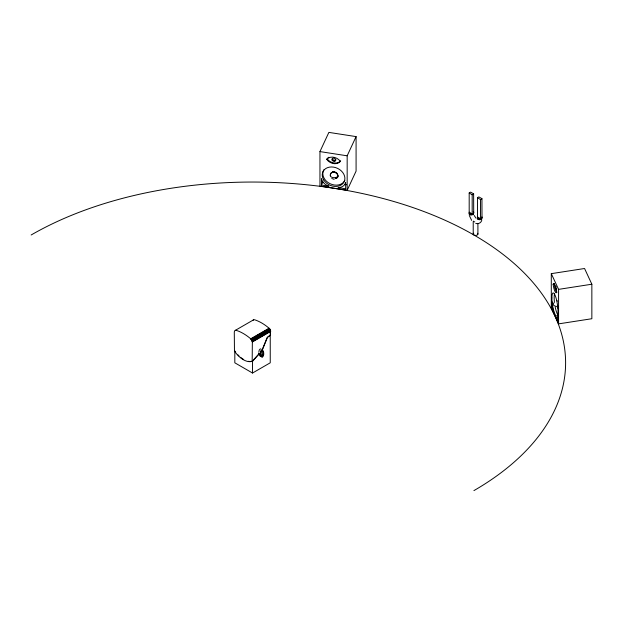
<?xml version="1.0" encoding="UTF-8"?>
<svg xmlns="http://www.w3.org/2000/svg" width="623" height="623" viewBox="0 0 623 623"><rect width="100%" height="100%" fill="white"/><g stroke="black" fill="none" stroke-linecap="round" stroke-linejoin="round"><path stroke-width="0.93" d="M235.681 352.112A20.543 11.86 60 0 1 234.816 350.905L234.816 362.804L252.525 373.029L270.242 362.804L270.242 331.771C271.371 331.327 269.93 328.913 269.058 328.22A44.988 25.971 60 0 0 254.239 319.669A4.244 2.453 60 0 0 252.922 320.463M258.872 351.855L259.23 350.064M261.886 350.523L267.158 337.557L270.413 335.112L270.413 331.872M262.065 350.632L267.337 337.666M481.789 220.277C481.151 222.839 478.176 224.366 475.731 223.361M319.949 151.591L328.866 132.388L356.083 136.601L356.083 171.107L347.167 190.311L319.949 186.098L319.949 151.591L347.167 155.805L356.083 136.601M326.756 159.356A8.294 6.542 24.9 0 0 340.36 161.458A8.294 6.542 24.9 0 0 326.756 159.356L327.059 158.701A8.294 6.542 24.9 0 0 340.664 160.804M321.46 185.054L321.46 178.669A9.68 7.64 24.9 0 0 329.022 186.23L321.46 185.054L322.924 181.916M473.667 193.862L470.653 192.164A2.352 1.355 0 0 0 469.189 193.005L472.172 194.726A2.352 1.355 0 0 0 473.628 193.885L473.698 212.926A2.352 1.355 0 0 0 473.231 211.758M481.89 216.905A2.352 1.355 0 0 1 482 217.715L481.945 198.644L478.955 196.954A2.352 1.355 0 0 0 477.491 197.803L477.491 216.968A2.352 1.355 0 0 0 478.051 218.369A2.352 1.355 0 0 0 480.473 218.689L480.473 199.524L477.491 197.803M477.514 217.894L477.452 218.743L478.394 219.491M477.553 217.84C476.899 219.942 480.574 220.223 481.719 219.07M252.175 361.34L252.354 341.98L250.726 338.803A44.988 25.971 60 0 0 235.907 330.252A4.244 2.453 60 0 0 234.287 332.394L234.466 351.115A20.543 11.86 60 0 0 252.175 361.34L259.394 353.358M252.354 361.441L259.565 353.459M259.55 349.402L260.803 348.849M473.433 214.265L473.488 212.949M481.735 219.055L481.89 217.863L481.454 219.28M469.345 214.226C470.895 216.204 474.757 213.907 473.472 212.926M267.773 337.051L270.413 335.112M235.245 330.408L253.569 319.825M250.726 338.803L269.058 328.22M250.968 339.029L269.3 328.446M251.194 339.27L269.525 328.687M251.412 339.543L269.743 328.96M251.606 339.831L269.938 329.248M251.785 340.135L270.117 329.551M251.949 340.446L270.281 329.863M252.081 340.765L270.413 330.182M252.19 341.085L270.522 330.502M252.276 341.404L270.608 330.821M252.331 341.716L270.662 331.132M252.354 341.98L270.686 331.397M481.291 219.374L478.417 219.498M472.982 214.585L469.921 214.624L469.119 213.86L469.384 212.887L469.251 214.11M557.92 307.964L557.281 307.489L557.64 307.778M335.143 178.63L337.44 177.5A3.917 3.084 24.9 0 0 337.44 174.3L336.864 173.513A3.863 2.913 35.7 0 0 335.26 172.298M551.293 273.653L584.561 268.505L591.85 284.22L591.85 318.727L558.582 323.874L551.293 308.159L551.293 273.653L558.582 289.368L558.582 323.874M553.115 284.29A8.294 1.752 81.2 0 0 556.76 292.148A8.294 1.752 81.2 0 0 553.115 284.29L554.252 284.119A8.294 1.752 81.2 0 1 554.47 283.667M558.582 289.368L591.85 284.22M332.542 171.964L334.333 171.971M334.146 179.331L331.763 178.489M334.45 172.275L335.174 172.353A3.917 3.193 0 0 1 336.926 173.178M344.644 184.431L346.536 184.727M260.671 356.52L259.448 355.538L258.849 352.859M335.221 172.135L334.224 171.948A3.863 3.131 12.8 0 0 331.506 172.68L330.891 173.287A3.94 3.193 12.8 0 0 330.509 175.694M333.881 172.189L333.258 172.057A3.917 2.765 45 0 0 332.441 172.104M333.803 160.391L334.263 160.563A1.939 1.464 35.7 0 0 335.532 160.391A1.955 1.542 24.9 0 1 333.219 160.337M469.189 193.005L469.189 212.178L472.172 213.899L472.172 194.726M477.491 216.968L480.473 218.689M248.351 361.301A20.543 11.86 60 0 0 252.525 361.13L252.704 361.239M260.694 355.678L261.66 355.85L262.376 354.378L261.753 350.438M476.058 218.237L474.158 215.457M471.642 220.371L469.29 215.472M556.946 300.512L557.281 301.166M477.911 223.509L477.911 234.053M473.215 221.593L473.215 234.053M347.167 155.805L347.167 190.311M252.525 361.13L252.525 373.029M31.15 234.988A313.081 180.756 0 0 1 473.908 234.988A2.352 1.355 0 0 0 477.078 235.097A2.352 1.355 0 0 0 477.491 233.275M473.908 490.613A313.081 180.756 0 0 0 473.908 234.988A2.352 1.355 0 0 1 473.768 233.181M243.671 359.494A20.543 11.86 60 0 1 240.525 357.283M238.998 355.904A20.543 11.86 60 0 1 238.009 354.9M481.929 198.675A2.352 1.355 0 0 1 480.473 199.524M472.172 213.899A2.352 1.355 0 0 1 469.75 213.572A2.352 1.355 0 0 1 469.189 212.178M474.765 221.905A2.352 1.355 0 0 1 473.363 221.095M344.823 180.32A11.744 9.259 24.9 0 1 329.824 183.583A11.744 9.259 24.9 0 1 323.89 169.752M330.517 175.655A3.917 3.084 24.9 0 1 330.891 173.287C332.643 171.247 336.14 172.197 337.44 174.3A3.94 2.975 35.7 0 1 337.44 177.5L336.864 178.03A3.863 2.913 35.7 0 1 336.124 178.357M332.83 160.018A1.955 1.542 24.9 0 1 332.534 159.644A1.939 1.573 12.8 0 0 332.822 159.979M335.143 160.485A1.955 1.596 0 0 1 334.169 160.695A1.955 1.386 45 0 1 333.726 160.493M327.869 157.907A8.294 6.542 24.9 0 1 328.851 157.269M335.158 160.407A1.939 1.573 12.8 0 1 334.699 160.532L334.201 160.547A1.939 1.573 12.8 0 1 333.687 160.454M335.859 159.659A1.955 1.129 0 0 1 333.663 160.189A1.955 1.129 0 0 1 332.207 159.099M337.931 176.021A3.917 2.258 0 0 1 333.134 177.617A3.917 2.258 0 0 1 330.369 174.853M557.99 315.121A11.744 2.484 81.2 0 1 555.202 307.053M554.4 301.781A11.744 2.484 81.2 0 1 554.571 293.706M556.51 288.192A1.955 0.413 81.2 0 1 556.323 289.975A1.955 0.413 81.2 0 1 555.63 287.896M555.584 287.405A1.955 0.413 81.2 0 1 556.074 286.448M556.783 292.389A8.294 1.752 81.2 0 1 554.252 284.119M556.697 288.963A1.955 1.129 0 0 1 555.825 287.071M558.146 306.36A3.917 2.258 0 0 1 553.349 303.588M553.746 303.051A3.917 2.258 0 0 1 554.361 302.576M260.383 352.727L260.959 356.411L262.182 357.392C264.401 355.803 264.175 351.567 262.314 349.729L261.068 350.274L260.383 352.727M260.78 352.922L261.224 355.71L262.151 356.457C263.833 355.25 263.654 352.042 262.252 350.648L261.302 351.061L260.78 352.922M345.656 188.8L338.094 187.632A9.68 7.64 24.9 0 0 345.656 182.407L345.656 188.8M553.722 312.123L551.698 307.754L551.698 301.368A9.68 2.048 81.2 0 0 553.722 312.123M558.177 321.725L556.152 317.356A9.68 2.048 81.2 0 0 558.177 315.331L558.177 321.725M323.742 179.977A11.744 9.259 24.9 0 0 343.382 183.014A11.744 9.259 24.9 0 0 333.562 167.12A11.744 9.259 24.9 0 0 323.742 179.977M332.23 160.298A1.955 1.542 24.9 0 0 335.501 160.804A1.955 1.542 24.9 0 0 333.866 158.156A1.955 1.542 24.9 0 0 332.23 160.298M551.9 297.965A11.744 2.484 81.2 0 0 556.456 316.095A11.744 2.484 81.2 0 0 556.456 299.484A11.744 2.484 81.2 0 0 551.9 297.965"/></g></svg>
